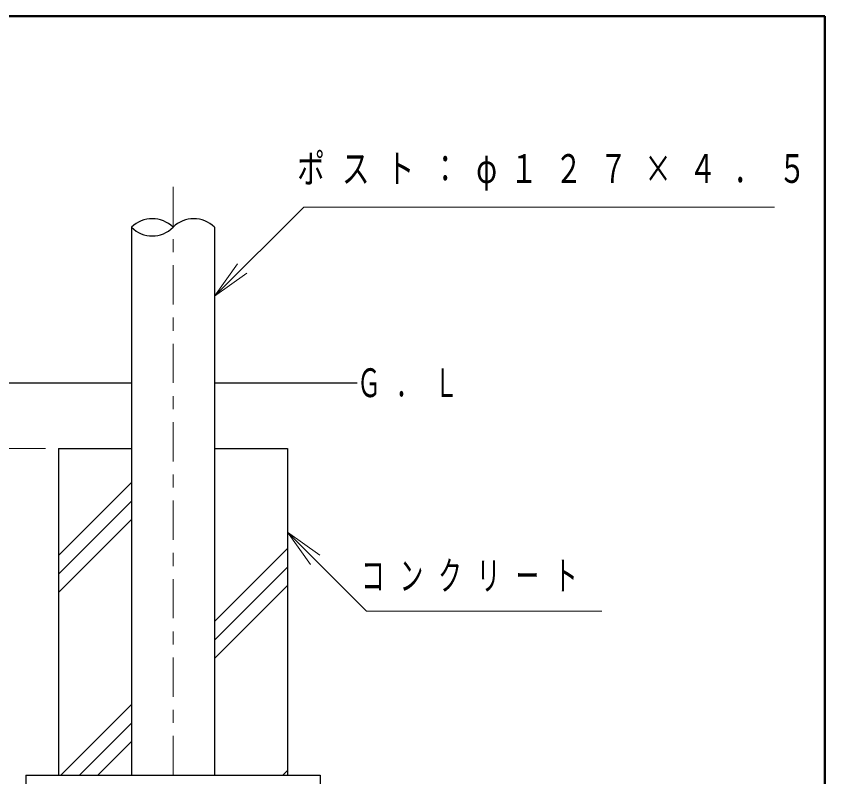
# Model space of a CAD drawing. Units: millimetres on the paper. Extents: x -365 to 0, y -68 to 257.
# Drawn here: x -61.9 to 0, y 198.8 to 257 of the extents above; entities that cross this region are included whole.
import ezdxf

# ---------------------------------------------------------------- set-up
doc = ezdxf.new("R2010")
doc.units = ezdxf.units.MM
doc.linetypes.add('USER2', pattern=[6, 3, -1, 1, -1])
doc.layers.add('LY_4', color=7, linetype='Continuous', lineweight=13)
doc.layers.add('LY_5', color=7, linetype='Continuous', lineweight=13)
doc.styles.add('ＭＳ ゴシック', font='')
doc.styles.get('ＭＳ ゴシック').set_extended_font_data('MS Gothic')

msp = doc.modelspace()

# ---------------------------------------------------------------- linework, layer by layer
at = {"layer": 'LY_4', "linetype": 'USER2'}
msp.add_line((-49.86, 243.946), (-49.86, 188.946), dxfattribs=at)
at = {"layer": 'LY_4', "lineweight": 25}
for p, q in [((-53.035, 240.862), (-53.035, 198.946)), ((-46.685, 240.862), (-46.685, 198.946)), ((-63.996, 228.946), (-53.035, 228.946)), ((-46.685, 228.946), (-35.769, 228.946)), ((-58.61, 223.946), (-58.61, 198.946)), ((-58.61, 223.946), (-53.035, 223.946)), ((-46.685, 223.946), (-41.11, 223.946)), ((-41.11, 223.946), (-41.11, 198.946)), ((-61.11, 198.946), (-38.61, 198.946)), ((-61.11, 198.946), (-61.11, 191.446)), ((-38.61, 198.946), (-38.61, 191.446))]:
    msp.add_line(p, q, dxfattribs=at)
at = {"layer": 'LY_4'}
for p, q in [((-46.685, 235.575), (-44.917, 238.05)), ((-46.685, 235.575), (-44.564, 237.696)), ((-44.21, 237.342), (-46.685, 235.575)), ((-59.61, 223.946), (-75.253, 223.946)), ((-58.61, 215.747), (-53.035, 221.322)), ((-58.61, 214.333), (-53.035, 219.908)), ((-58.61, 212.919), (-53.035, 218.494)), ((-41.11, 217.547), (-38.989, 215.426)), ((-41.11, 217.547), (-38.635, 215.78)), ((-39.342, 215.073), (-41.11, 217.547)), ((-46.685, 210.702), (-41.11, 216.277)), ((-46.685, 209.288), (-41.11, 214.863)), ((-46.685, 207.873), (-41.11, 213.448)), ((-58.44, 198.946), (-53.035, 204.352)), ((-57.026, 198.946), (-53.035, 202.938)), ((-55.612, 198.946), (-53.035, 201.523)), ((-41.47, 198.946), (-41.11, 199.306))]:
    msp.add_line(p, q, dxfattribs=at)
for points in [[(-46.685, 235.575), (-39.862, 242.398), (-3.862, 242.398)], [(-41.11, 217.547), (-35.056, 211.494), (-17.056, 211.494)]]:
    msp.add_lwpolyline(points, dxfattribs=at)
at = {"layer": 'LY_4', "lineweight": 25}
for centre, start, end in [((-51.447, 239.265), 45, 135), ((-48.272, 239.265), 45, 135), ((-51.447, 242.44), 225, 315)]:
    msp.add_arc(centre, 2.245, start, end, dxfattribs=at)
at = {"layer": 'LY_5', "lineweight": 50}
for p, q in [((0, 257), (-365, 257)), ((0, 0), (0, 257))]:
    msp.add_line(p, q, dxfattribs=at)

# ---------------------------------------------------------------- texts
at = {"layer": 'LY_4', "char_height": 2.199, "attachment_point": 4, "style": 'ＭＳ ゴシック'}
for s, insert in [('\\T1.63;\\W0.7;ポスト：φ１２７×４．５', (-40.356, 245.048)), ('\\T1.64;\\W0.6;Ｇ．Ｌ', (-35.769, 228.946)), ('\\T1.64;\\W0.6;コンクリート', (-35.473, 214.144))]:
    msp.add_mtext(s, dxfattribs=dict(at, insert=insert))

doc.saveas('drawing.dxf')
